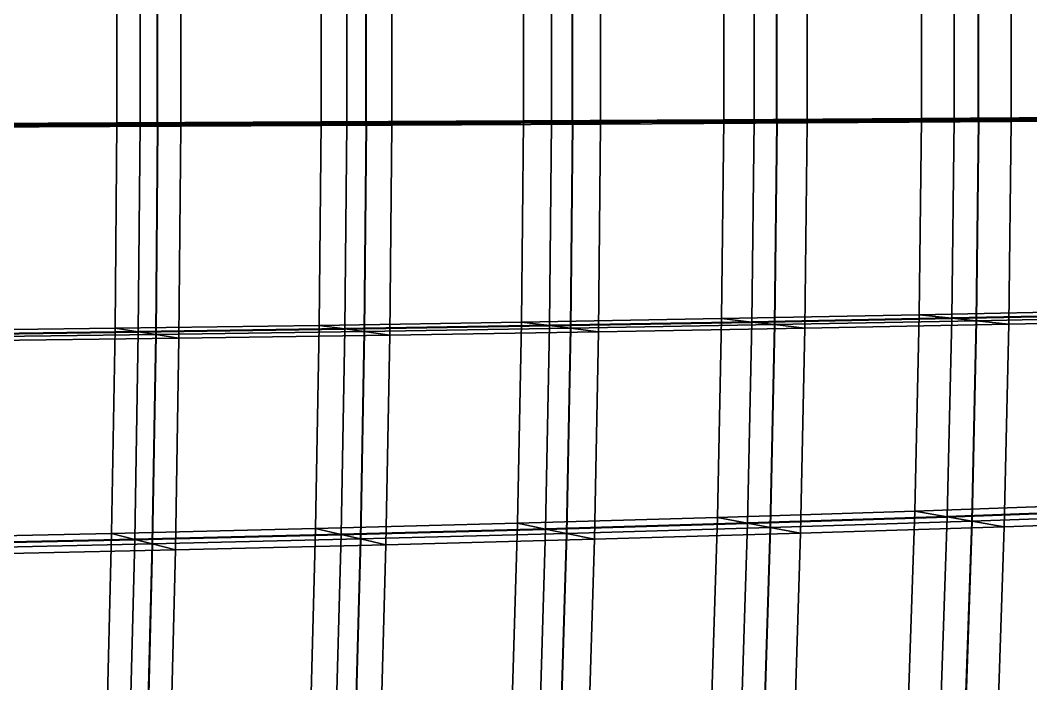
# Model space of a CAD drawing. Extents: x -25.3 to 28.3, y -25.5 to 26.5.
# Drawn here: x 9.404 to 14.375, y -3.264 to 0 of the extents above; entities that cross this region are included whole.
import ezdxf

# ---------------------------------------------------------------- set-up
doc = ezdxf.new("R2010")
doc.units = 0
doc.header["$MEASUREMENT"] = 0
doc.layers.add('LowerTendons', color=150, linetype='CONTINUOUS', lineweight=50)
doc.layers.add('UpperTendons', color=123, linetype='CONTINUOUS', lineweight=40)
doc.layers.add('TestBases', color=40, linetype='CONTINUOUS')

msp = doc.modelspace()

# ---------------------------------------------------------------- linework, layer by layer
at = {"layer": 'LowerTendons'}
for p, q in [((12.0174, -0.50083, 32.76189), (13.01324, -0.49498, 32.37932)), ((13.01324, -0.49498, 32.37932), (13.99692, -0.48867, 31.96651)), ((13.99692, -0.48867, 31.96651), (14.96753, -0.4819, 31.52381)), ((8.96631, -0.51554, 33.72461), (9.99299, -0.51112, 33.43485)), ((9.99299, -0.51112, 33.43485), (11.01034, -0.50621, 33.11384)), ((11.01034, -0.50621, 33.11384), (12.0174, -0.50083, 32.76189)), ((12.0075, -1.50218, 32.7349), (13.00276, -1.48467, 32.35327)), ((13.00276, -1.48467, 32.35327), (13.98594, -1.46577, 31.94143)), ((13.98594, -1.46577, 31.94143), (14.95611, -1.4455, 31.49977)), ((8.95849, -1.54625, 33.69517), (9.98442, -1.53299, 33.40616)), ((9.98442, -1.53299, 33.40616), (11.00107, -1.51829, 33.08597)), ((11.00107, -1.51829, 33.08597), (12.0075, -1.50218, 32.7349)), ((13.96398, -2.44216, 31.89127), (14.93327, -2.4085, 31.45166)), ((11.9877, -2.50263, 32.68091), (12.98182, -2.47355, 32.30115)), ((12.98182, -2.47355, 32.30115), (13.96398, -2.44216, 31.89127)), ((9.96727, -2.55377, 33.34879), (10.98254, -2.52938, 33.03023)), ((10.98254, -2.52938, 33.03023), (11.9877, -2.50263, 32.68091)), ((8.94284, -2.57579, 33.6363), (9.96727, -2.55377, 33.34879))]:
    msp.add_line(p, q, dxfattribs=at)
at = {"layer": 'TestBases'}
for points in [[(8.86355, -0.50964, 33.33808), (9.87846, -0.50526, 33.05164), (9.87846, 0.50526, 33.05164), (8.86355, 0.50964, 33.33808)], [(8.96631, -0.51554, 33.72461), (9.99299, -0.51112, 33.43485), (9.99299, 0.51112, 33.43485), (8.96631, 0.51554, 33.72461)], [(8.96631, -0.51554, 33.72461), (9.99299, -0.51112, 33.43485), (9.99299, 0.51112, 33.43485), (8.96631, 0.51554, 33.72461)], [(9.04339, -0.51998, 34.01451), (10.07889, -0.51551, 33.72225), (10.07889, 0.51551, 33.72225), (9.04339, 0.51998, 34.01451)], [(9.04339, -0.51998, 34.01451), (10.07889, -0.51551, 33.72225), (10.07889, 0.51551, 33.72225), (9.04339, 0.51998, 34.01451)], [(9.14615, -0.52589, 34.40104), (10.19343, -0.52137, 34.10546), (10.19343, 0.52137, 34.10546), (9.14615, 0.52589, 34.40104)], [(9.87846, -0.50526, 33.05164), (9.87846, 0.50526, 33.05164), (9.99299, 0.51112, 33.43485), (9.99299, -0.51112, 33.43485)], [(9.87846, 0.50526, 33.05164), (9.87846, -0.50526, 33.05164), (9.99299, -0.51112, 33.43485), (9.99299, 0.51112, 33.43485)], [(9.87846, -0.50526, 33.05164), (10.88414, -0.50041, 32.73431), (10.88414, 0.50041, 32.73431), (9.87846, 0.50526, 33.05164)], [(9.99299, -0.51112, 33.43485), (9.99299, 0.51112, 33.43485), (10.07889, 0.51551, 33.72225), (10.07889, -0.51551, 33.72225)], [(9.99299, 0.51112, 33.43485), (9.99299, -0.51112, 33.43485), (10.07889, -0.51551, 33.72225), (10.07889, 0.51551, 33.72225)], [(9.99299, -0.51112, 33.43485), (11.01034, -0.50621, 33.11384), (11.01034, 0.50621, 33.11384), (9.99299, 0.51112, 33.43485)], [(9.99299, -0.51112, 33.43485), (11.01034, -0.50621, 33.11384), (11.01034, 0.50621, 33.11384), (9.99299, 0.51112, 33.43485)], [(10.07889, -0.51551, 33.72225), (10.07889, 0.51551, 33.72225), (10.19343, 0.52137, 34.10546), (10.19343, -0.52137, 34.10546)], [(10.07889, 0.51551, 33.72225), (10.07889, -0.51551, 33.72225), (10.19343, -0.52137, 34.10546), (10.19343, 0.52137, 34.10546)], [(10.07889, -0.51551, 33.72225), (11.10498, -0.51056, 33.39848), (11.10498, 0.51056, 33.39848), (10.07889, 0.51551, 33.72225)], [(10.07889, -0.51551, 33.72225), (11.10498, -0.51056, 33.39848), (11.10498, 0.51056, 33.39848), (10.07889, 0.51551, 33.72225)], [(10.19343, -0.52137, 34.10546), (11.23118, -0.51636, 33.77801), (11.23118, 0.51636, 33.77801), (10.19343, 0.52137, 34.10546)], [(10.88414, -0.50041, 32.73431), (10.88414, 0.50041, 32.73431), (11.01034, 0.50621, 33.11384), (11.01034, -0.50621, 33.11384)], [(10.88414, 0.50041, 32.73431), (10.88414, -0.50041, 32.73431), (11.01034, -0.50621, 33.11384), (11.01034, 0.50621, 33.11384)], [(10.88414, -0.50041, 32.73431), (11.87966, -0.49509, 32.38639), (11.87966, 0.49509, 32.38639), (10.88414, 0.50041, 32.73431)], [(11.01034, -0.50621, 33.11384), (11.01034, 0.50621, 33.11384), (11.10498, 0.51056, 33.39848), (11.10498, -0.51056, 33.39848)], [(11.01034, 0.50621, 33.11384), (11.01034, -0.50621, 33.11384), (11.10498, -0.51056, 33.39848), (11.10498, 0.51056, 33.39848)], [(11.01034, -0.50621, 33.11384), (12.0174, -0.50083, 32.76189), (12.0174, 0.50083, 32.76189), (11.01034, 0.50621, 33.11384)], [(11.01034, -0.50621, 33.11384), (12.0174, -0.50083, 32.76189), (12.0174, 0.50083, 32.76189), (11.01034, 0.50621, 33.11384)], [(11.10498, -0.51056, 33.39848), (11.10498, 0.51056, 33.39848), (11.23118, 0.51636, 33.77801), (11.23118, -0.51636, 33.77801)], [(11.10498, 0.51056, 33.39848), (11.10498, -0.51056, 33.39848), (11.23118, -0.51636, 33.77801), (11.23118, 0.51636, 33.77801)], [(11.10498, -0.51056, 33.39848), (12.1207, -0.50513, 33.04351), (12.1207, 0.50513, 33.04351), (11.10498, 0.51056, 33.39848)], [(11.10498, -0.51056, 33.39848), (12.1207, -0.50513, 33.04351), (12.1207, 0.50513, 33.04351), (11.10498, 0.51056, 33.39848)], [(11.23118, -0.51636, 33.77801), (12.25844, -0.51087, 33.419), (12.25844, 0.51087, 33.419), (11.23118, 0.51636, 33.77801)], [(11.87966, -0.49509, 32.38639), (11.87966, 0.49509, 32.38639), (12.0174, 0.50083, 32.76189), (12.0174, -0.50083, 32.76189)], [(11.87966, 0.49509, 32.38639), (11.87966, -0.49509, 32.38639), (12.0174, -0.50083, 32.76189), (12.0174, 0.50083, 32.76189)], [(12.0174, -0.50083, 32.76189), (12.0174, 0.50083, 32.76189), (12.1207, 0.50513, 33.04351), (12.1207, -0.50513, 33.04351)], [(12.0174, 0.50083, 32.76189), (12.0174, -0.50083, 32.76189), (12.1207, -0.50513, 33.04351), (12.1207, 0.50513, 33.04351)], [(12.0174, -0.50083, 32.76189), (13.01324, -0.49498, 32.37932), (13.01324, 0.49498, 32.37932), (12.0174, 0.50083, 32.76189)], [(12.0174, -0.50083, 32.76189), (13.01324, -0.49498, 32.37932), (13.01324, 0.49498, 32.37932), (12.0174, 0.50083, 32.76189)], [(12.1207, -0.50513, 33.04351), (12.1207, 0.50513, 33.04351), (12.25844, 0.51087, 33.419), (12.25844, -0.51087, 33.419)], [(12.1207, 0.50513, 33.04351), (12.1207, -0.50513, 33.04351), (12.25844, -0.51087, 33.419), (12.25844, 0.51087, 33.419)], [(12.1207, -0.50513, 33.04351), (13.1251, -0.49923, 32.65766), (13.1251, 0.49923, 32.65766), (12.1207, 0.50513, 33.04351)], [(12.1207, -0.50513, 33.04351), (13.1251, -0.49923, 32.65766), (13.1251, 0.49923, 32.65766), (12.1207, 0.50513, 33.04351)], [(12.25844, -0.51087, 33.419), (13.27425, -0.50491, 33.02877), (13.27425, 0.50491, 33.02877), (12.25844, 0.51087, 33.419)], [(13.01324, -0.49498, 32.37932), (13.01324, 0.49498, 32.37932), (13.1251, 0.49923, 32.65766), (13.1251, -0.49923, 32.65766)], [(13.01324, 0.49498, 32.37932), (13.01324, -0.49498, 32.37932), (13.1251, -0.49923, 32.65766), (13.1251, 0.49923, 32.65766)], [(13.1251, -0.49923, 32.65766), (13.1251, 0.49923, 32.65766), (13.27425, 0.50491, 33.02877), (13.27425, -0.50491, 33.02877)], [(13.1251, 0.49923, 32.65766), (13.1251, -0.49923, 32.65766), (13.27425, -0.50491, 33.02877), (13.27425, 0.50491, 33.02877)], [(13.1251, -0.49923, 32.65766), (14.11724, -0.49287, 32.24129), (14.11724, 0.49287, 32.24129), (13.1251, 0.49923, 32.65766)], [(13.1251, -0.49923, 32.65766), (14.11724, -0.49287, 32.24129), (14.11724, 0.49287, 32.24129), (13.1251, 0.49923, 32.65766)], [(13.27425, -0.50491, 33.02877), (14.27766, -0.49847, 32.60767), (14.27766, 0.49847, 32.60767), (13.27425, 0.50491, 33.02877)], [(14.11724, -0.49287, 32.24129), (14.11724, 0.49287, 32.24129), (14.27766, 0.49847, 32.60767), (14.27766, -0.49847, 32.60767)], [(14.11724, 0.49287, 32.24129), (14.11724, -0.49287, 32.24129), (14.27766, -0.49847, 32.60767), (14.27766, 0.49847, 32.60767)], [(14.27766, -0.49847, 32.60767), (15.26774, -0.49157, 32.1561), (15.26774, 0.49157, 32.1561), (14.27766, 0.49847, 32.60767)], [(11.87966, -0.49509, 32.38639), (12.86409, -0.48931, 32.00822), (12.86409, 0.48931, 32.00822), (11.87966, 0.49509, 32.38639)], [(12.86409, -0.48931, 32.00822), (12.86409, 0.48931, 32.00822), (13.01324, 0.49498, 32.37932), (13.01324, -0.49498, 32.37932)], [(12.86409, 0.48931, 32.00822), (12.86409, -0.48931, 32.00822), (13.01324, -0.49498, 32.37932), (13.01324, 0.49498, 32.37932)], [(12.86409, -0.48931, 32.00822), (13.8365, -0.48307, 31.60013), (13.8365, 0.48307, 31.60013), (12.86409, 0.48931, 32.00822)], [(13.01324, -0.49498, 32.37932), (13.99692, -0.48867, 31.96651), (13.99692, 0.48867, 31.96651), (13.01324, 0.49498, 32.37932)], [(13.01324, -0.49498, 32.37932), (13.99692, -0.48867, 31.96651), (13.99692, 0.48867, 31.96651), (13.01324, 0.49498, 32.37932)], [(13.8365, -0.48307, 31.60013), (13.8365, 0.48307, 31.60013), (13.99692, 0.48867, 31.96651), (13.99692, -0.48867, 31.96651)], [(13.8365, 0.48307, 31.60013), (13.8365, -0.48307, 31.60013), (13.99692, -0.48867, 31.96651), (13.99692, 0.48867, 31.96651)], [(13.8365, -0.48307, 31.60013), (14.79598, -0.47638, 31.16251), (14.79598, 0.47638, 31.16251), (13.8365, 0.48307, 31.60013)], [(13.99692, -0.48867, 31.96651), (13.99692, 0.48867, 31.96651), (14.11724, 0.49287, 32.24129), (14.11724, -0.49287, 32.24129)], [(13.99692, 0.48867, 31.96651), (13.99692, -0.48867, 31.96651), (14.11724, -0.49287, 32.24129), (14.11724, 0.49287, 32.24129)], [(13.99692, -0.48867, 31.96651), (14.96753, -0.4819, 31.52381), (14.96753, 0.4819, 31.52381), (13.99692, 0.48867, 31.96651)], [(13.99692, -0.48867, 31.96651), (14.96753, -0.4819, 31.52381), (14.96753, 0.4819, 31.52381), (13.99692, 0.48867, 31.96651)], [(14.11724, -0.49287, 32.24129), (15.09619, -0.48604, 31.79479), (15.09619, 0.48604, 31.79479), (14.11724, 0.49287, 32.24129)], [(14.11724, -0.49287, 32.24129), (15.09619, -0.48604, 31.79479), (15.09619, 0.48604, 31.79479), (14.11724, 0.49287, 32.24129)], [(10.87498, -1.50089, 32.70676), (11.86988, -1.48496, 32.35971), (11.87966, -0.49509, 32.38639), (10.88414, -0.50041, 32.73431)], [(10.88414, -0.50041, 32.73431), (11.87966, -0.49509, 32.38639), (12.0174, -0.50083, 32.76189), (11.01034, -0.50621, 33.11384)], [(11.87966, -0.49509, 32.38639), (10.88414, -0.50041, 32.73431), (11.01034, -0.50621, 33.11384), (12.0174, -0.50083, 32.76189)], [(11.86988, -1.48496, 32.35971), (12.85374, -1.46765, 31.98246), (12.86409, -0.48931, 32.00822), (11.87966, -0.49509, 32.38639)], [(11.86988, -1.48496, 32.35971), (11.87966, -0.49509, 32.38639), (12.0174, -0.50083, 32.76189), (12.0075, -1.50218, 32.7349)], [(11.87966, -0.49509, 32.38639), (11.86988, -1.48496, 32.35971), (12.0075, -1.50218, 32.7349), (12.0174, -0.50083, 32.76189)], [(11.87966, -0.49509, 32.38639), (12.86409, -0.48931, 32.00822), (13.01324, -0.49498, 32.37932), (12.0174, -0.50083, 32.76189)], [(12.86409, -0.48931, 32.00822), (11.87966, -0.49509, 32.38639), (12.0174, -0.50083, 32.76189), (13.01324, -0.49498, 32.37932)], [(12.0075, -1.50218, 32.7349), (13.00276, -1.48467, 32.35327), (13.01324, -0.49498, 32.37932), (12.0174, -0.50083, 32.76189)], [(12.0075, -1.50218, 32.7349), (13.00276, -1.48467, 32.35327), (13.01324, -0.49498, 32.37932), (12.0174, -0.50083, 32.76189)], [(12.0174, -0.50083, 32.76189), (13.01324, -0.49498, 32.37932), (13.1251, -0.49923, 32.65766), (12.1207, -0.50513, 33.04351)], [(13.01324, -0.49498, 32.37932), (12.0174, -0.50083, 32.76189), (12.1207, -0.50513, 33.04351), (13.1251, -0.49923, 32.65766)], [(12.85374, -1.46765, 31.98246), (13.82564, -1.44897, 31.57534), (13.8365, -0.48307, 31.60013), (12.86409, -0.48931, 32.00822)], [(12.85374, -1.46765, 31.98246), (12.86409, -0.48931, 32.00822), (13.01324, -0.49498, 32.37932), (13.00276, -1.48467, 32.35327)], [(12.86409, -0.48931, 32.00822), (12.85374, -1.46765, 31.98246), (13.00276, -1.48467, 32.35327), (13.01324, -0.49498, 32.37932)], [(12.86409, -0.48931, 32.00822), (13.8365, -0.48307, 31.60013), (13.99692, -0.48867, 31.96651), (13.01324, -0.49498, 32.37932)], [(13.8365, -0.48307, 31.60013), (12.86409, -0.48931, 32.00822), (13.01324, -0.49498, 32.37932), (13.99692, -0.48867, 31.96651)], [(13.00276, -1.48467, 32.35327), (13.98594, -1.46577, 31.94143), (13.99692, -0.48867, 31.96651), (13.01324, -0.49498, 32.37932)], [(13.00276, -1.48467, 32.35327), (13.98594, -1.46577, 31.94143), (13.99692, -0.48867, 31.96651), (13.01324, -0.49498, 32.37932)], [(13.00276, -1.48467, 32.35327), (13.01324, -0.49498, 32.37932), (13.1251, -0.49923, 32.65766), (13.11454, -1.49743, 32.63138)], [(13.01324, -0.49498, 32.37932), (13.00276, -1.48467, 32.35327), (13.11454, -1.49743, 32.63138), (13.1251, -0.49923, 32.65766)], [(13.01324, -0.49498, 32.37932), (13.99692, -0.48867, 31.96651), (14.11724, -0.49287, 32.24129), (13.1251, -0.49923, 32.65766)], [(13.99692, -0.48867, 31.96651), (13.01324, -0.49498, 32.37932), (13.1251, -0.49923, 32.65766), (14.11724, -0.49287, 32.24129)], [(13.11454, -1.49743, 32.63138), (14.10616, -1.47837, 32.216), (14.11724, -0.49287, 32.24129), (13.1251, -0.49923, 32.65766)], [(13.11454, -1.49743, 32.63138), (14.10616, -1.47837, 32.216), (14.11724, -0.49287, 32.24129), (13.1251, -0.49923, 32.65766)], [(13.1251, -0.49923, 32.65766), (14.11724, -0.49287, 32.24129), (14.27766, -0.49847, 32.60767), (13.27425, -0.50491, 33.02877)], [(14.11724, -0.49287, 32.24129), (13.1251, -0.49923, 32.65766), (13.27425, -0.50491, 33.02877), (14.27766, -0.49847, 32.60767)], [(13.82564, -1.44897, 31.57534), (14.78469, -1.42894, 31.13874), (14.79598, -0.47638, 31.16251), (13.8365, -0.48307, 31.60013)], [(13.82564, -1.44897, 31.57534), (13.8365, -0.48307, 31.60013), (13.99692, -0.48867, 31.96651), (13.98594, -1.46577, 31.94143)], [(13.8365, -0.48307, 31.60013), (13.82564, -1.44897, 31.57534), (13.98594, -1.46577, 31.94143), (13.99692, -0.48867, 31.96651)], [(13.8365, -0.48307, 31.60013), (14.79598, -0.47638, 31.16251), (14.96753, -0.4819, 31.52381), (13.99692, -0.48867, 31.96651)], [(14.79598, -0.47638, 31.16251), (13.8365, -0.48307, 31.60013), (13.99692, -0.48867, 31.96651), (14.96753, -0.4819, 31.52381)], [(13.98594, -1.46577, 31.94143), (14.95611, -1.4455, 31.49977), (14.96753, -0.4819, 31.52381), (13.99692, -0.48867, 31.96651)], [(13.98594, -1.46577, 31.94143), (14.95611, -1.4455, 31.49977), (14.96753, -0.4819, 31.52381), (13.99692, -0.48867, 31.96651)], [(13.98594, -1.46577, 31.94143), (13.99692, -0.48867, 31.96651), (14.11724, -0.49287, 32.24129), (14.10616, -1.47837, 32.216)], [(13.99692, -0.48867, 31.96651), (13.98594, -1.46577, 31.94143), (14.10616, -1.47837, 32.216), (14.11724, -0.49287, 32.24129)], [(13.99692, -0.48867, 31.96651), (14.96753, -0.4819, 31.52381), (15.09619, -0.48604, 31.79479), (14.11724, -0.49287, 32.24129)], [(14.96753, -0.4819, 31.52381), (13.99692, -0.48867, 31.96651), (14.11724, -0.49287, 32.24129), (15.09619, -0.48604, 31.79479)], [(14.10616, -1.47837, 32.216), (15.08467, -1.45793, 31.77054), (15.09619, -0.48604, 31.79479), (14.11724, -0.49287, 32.24129)], [(14.10616, -1.47837, 32.216), (15.08467, -1.45793, 31.77054), (15.09619, -0.48604, 31.79479), (14.11724, -0.49287, 32.24129)], [(14.10616, -1.47837, 32.216), (14.11724, -0.49287, 32.24129), (14.27766, -0.49847, 32.60767), (14.26646, -1.49517, 32.58209)], [(14.11724, -0.49287, 32.24129), (14.10616, -1.47837, 32.216), (14.26646, -1.49517, 32.58209), (14.27766, -0.49847, 32.60767)], [(14.11724, -0.49287, 32.24129), (15.09619, -0.48604, 31.79479), (15.26774, -0.49157, 32.1561), (14.27766, -0.49847, 32.60767)], [(15.09619, -0.48604, 31.79479), (14.11724, -0.49287, 32.24129), (14.27766, -0.49847, 32.60767), (15.26774, -0.49157, 32.1561)], [(14.26646, -1.49517, 32.58209), (15.25609, -1.4745, 32.13157), (15.26774, -0.49157, 32.1561), (14.27766, -0.49847, 32.60767)], [(8.85581, -1.52853, 33.30898), (9.86998, -1.51542, 33.02328), (9.87846, -0.50526, 33.05164), (8.86355, -0.50964, 33.33808)], [(8.86355, -0.50964, 33.33808), (9.87846, -0.50526, 33.05164), (9.99299, -0.51112, 33.43485), (8.96631, -0.51554, 33.72461)], [(9.87846, -0.50526, 33.05164), (8.86355, -0.50964, 33.33808), (8.96631, -0.51554, 33.72461), (9.99299, -0.51112, 33.43485)], [(8.95849, -1.54625, 33.69517), (9.98442, -1.53299, 33.40616), (9.99299, -0.51112, 33.43485), (8.96631, -0.51554, 33.72461)], [(8.95849, -1.54625, 33.69517), (9.98442, -1.53299, 33.40616), (9.99299, -0.51112, 33.43485), (8.96631, -0.51554, 33.72461)], [(8.96631, -0.51554, 33.72461), (9.99299, -0.51112, 33.43485), (10.07889, -0.51551, 33.72225), (9.04339, -0.51998, 34.01451)], [(9.99299, -0.51112, 33.43485), (8.96631, -0.51554, 33.72461), (9.04339, -0.51998, 34.01451), (10.07889, -0.51551, 33.72225)], [(9.03549, -1.55954, 33.98482), (10.07024, -1.54616, 33.69332), (10.07889, -0.51551, 33.72225), (9.04339, -0.51998, 34.01451)], [(9.03549, -1.55954, 33.98482), (10.07024, -1.54616, 33.69332), (10.07889, -0.51551, 33.72225), (9.04339, -0.51998, 34.01451)], [(9.04339, -0.51998, 34.01451), (10.07889, -0.51551, 33.72225), (10.19343, -0.52137, 34.10546), (9.14615, -0.52589, 34.40104)], [(10.07889, -0.51551, 33.72225), (9.04339, -0.51998, 34.01451), (9.14615, -0.52589, 34.40104), (10.19343, -0.52137, 34.10546)], [(9.13817, -1.57726, 34.37101), (10.18468, -1.56373, 34.07619), (10.19343, -0.52137, 34.10546), (9.14615, -0.52589, 34.40104)], [(9.86998, -1.51542, 33.02328), (10.87498, -1.50089, 32.70676), (10.88414, -0.50041, 32.73431), (9.87846, -0.50526, 33.05164)], [(9.86998, -1.51542, 33.02328), (9.87846, -0.50526, 33.05164), (9.99299, -0.51112, 33.43485), (9.98442, -1.53299, 33.40616)], [(9.87846, -0.50526, 33.05164), (9.86998, -1.51542, 33.02328), (9.98442, -1.53299, 33.40616), (9.99299, -0.51112, 33.43485)], [(9.87846, -0.50526, 33.05164), (10.88414, -0.50041, 32.73431), (11.01034, -0.50621, 33.11384), (9.99299, -0.51112, 33.43485)], [(10.88414, -0.50041, 32.73431), (9.87846, -0.50526, 33.05164), (9.99299, -0.51112, 33.43485), (11.01034, -0.50621, 33.11384)], [(9.98442, -1.53299, 33.40616), (11.00107, -1.51829, 33.08597), (11.01034, -0.50621, 33.11384), (9.99299, -0.51112, 33.43485)], [(9.98442, -1.53299, 33.40616), (11.00107, -1.51829, 33.08597), (11.01034, -0.50621, 33.11384), (9.99299, -0.51112, 33.43485)], [(9.98442, -1.53299, 33.40616), (9.99299, -0.51112, 33.43485), (10.07889, -0.51551, 33.72225), (10.07024, -1.54616, 33.69332)], [(9.99299, -0.51112, 33.43485), (9.98442, -1.53299, 33.40616), (10.07024, -1.54616, 33.69332), (10.07889, -0.51551, 33.72225)], [(9.99299, -0.51112, 33.43485), (11.01034, -0.50621, 33.11384), (11.10498, -0.51056, 33.39848), (10.07889, -0.51551, 33.72225)], [(11.01034, -0.50621, 33.11384), (9.99299, -0.51112, 33.43485), (10.07889, -0.51551, 33.72225), (11.10498, -0.51056, 33.39848)], [(10.07024, -1.54616, 33.69332), (11.09564, -1.53134, 33.37037), (11.10498, -0.51056, 33.39848), (10.07889, -0.51551, 33.72225)], [(10.07024, -1.54616, 33.69332), (11.09564, -1.53134, 33.37037), (11.10498, -0.51056, 33.39848), (10.07889, -0.51551, 33.72225)], [(10.07024, -1.54616, 33.69332), (10.07889, -0.51551, 33.72225), (10.19343, -0.52137, 34.10546), (10.18468, -1.56373, 34.07619)], [(10.07889, -0.51551, 33.72225), (10.07024, -1.54616, 33.69332), (10.18468, -1.56373, 34.07619), (10.19343, -0.52137, 34.10546)], [(10.07889, -0.51551, 33.72225), (11.10498, -0.51056, 33.39848), (11.23118, -0.51636, 33.77801), (10.19343, -0.52137, 34.10546)], [(11.10498, -0.51056, 33.39848), (10.07889, -0.51551, 33.72225), (10.19343, -0.52137, 34.10546), (11.23118, -0.51636, 33.77801)], [(10.18468, -1.56373, 34.07619), (11.22172, -1.54875, 33.74958), (11.23118, -0.51636, 33.77801), (10.19343, -0.52137, 34.10546)], [(10.87498, -1.50089, 32.70676), (10.88414, -0.50041, 32.73431), (11.01034, -0.50621, 33.11384), (11.00107, -1.51829, 33.08597)], [(10.88414, -0.50041, 32.73431), (10.87498, -1.50089, 32.70676), (11.00107, -1.51829, 33.08597), (11.01034, -0.50621, 33.11384)], [(11.00107, -1.51829, 33.08597), (12.0075, -1.50218, 32.7349), (12.0174, -0.50083, 32.76189), (11.01034, -0.50621, 33.11384)], [(11.00107, -1.51829, 33.08597), (12.0075, -1.50218, 32.7349), (12.0174, -0.50083, 32.76189), (11.01034, -0.50621, 33.11384)], [(11.00107, -1.51829, 33.08597), (11.01034, -0.50621, 33.11384), (11.10498, -0.51056, 33.39848), (11.09564, -1.53134, 33.37037)], [(11.01034, -0.50621, 33.11384), (11.00107, -1.51829, 33.08597), (11.09564, -1.53134, 33.37037), (11.10498, -0.51056, 33.39848)], [(11.01034, -0.50621, 33.11384), (12.0174, -0.50083, 32.76189), (12.1207, -0.50513, 33.04351), (11.10498, -0.51056, 33.39848)], [(12.0174, -0.50083, 32.76189), (11.01034, -0.50621, 33.11384), (11.10498, -0.51056, 33.39848), (12.1207, -0.50513, 33.04351)], [(11.09564, -1.53134, 33.37037), (12.11071, -1.51509, 33.01629), (12.1207, -0.50513, 33.04351), (11.10498, -0.51056, 33.39848)], [(11.09564, -1.53134, 33.37037), (12.11071, -1.51509, 33.01629), (12.1207, -0.50513, 33.04351), (11.10498, -0.51056, 33.39848)], [(11.09564, -1.53134, 33.37037), (11.10498, -0.51056, 33.39848), (11.23118, -0.51636, 33.77801), (11.22172, -1.54875, 33.74958)], [(11.10498, -0.51056, 33.39848), (11.09564, -1.53134, 33.37037), (11.22172, -1.54875, 33.74958), (11.23118, -0.51636, 33.77801)], [(11.10498, -0.51056, 33.39848), (12.1207, -0.50513, 33.04351), (12.25844, -0.51087, 33.419), (11.23118, -0.51636, 33.77801)], [(12.1207, -0.50513, 33.04351), (11.10498, -0.51056, 33.39848), (11.23118, -0.51636, 33.77801), (12.25844, -0.51087, 33.419)], [(11.22172, -1.54875, 33.74958), (12.24834, -1.53231, 33.39147), (12.25844, -0.51087, 33.419), (11.23118, -0.51636, 33.77801)], [(12.0075, -1.50218, 32.7349), (12.0174, -0.50083, 32.76189), (12.1207, -0.50513, 33.04351), (12.11071, -1.51509, 33.01629)], [(12.0174, -0.50083, 32.76189), (12.0075, -1.50218, 32.7349), (12.11071, -1.51509, 33.01629), (12.1207, -0.50513, 33.04351)], [(12.11071, -1.51509, 33.01629), (13.11454, -1.49743, 32.63138), (13.1251, -0.49923, 32.65766), (12.1207, -0.50513, 33.04351)], [(12.11071, -1.51509, 33.01629), (13.11454, -1.49743, 32.63138), (13.1251, -0.49923, 32.65766), (12.1207, -0.50513, 33.04351)], [(12.11071, -1.51509, 33.01629), (12.1207, -0.50513, 33.04351), (12.25844, -0.51087, 33.419), (12.24834, -1.53231, 33.39147)], [(12.1207, -0.50513, 33.04351), (12.11071, -1.51509, 33.01629), (12.24834, -1.53231, 33.39147), (12.25844, -0.51087, 33.419)], [(12.1207, -0.50513, 33.04351), (13.1251, -0.49923, 32.65766), (13.27425, -0.50491, 33.02877), (12.25844, -0.51087, 33.419)], [(13.1251, -0.49923, 32.65766), (12.1207, -0.50513, 33.04351), (12.25844, -0.51087, 33.419), (13.27425, -0.50491, 33.02877)], [(12.24834, -1.53231, 33.39147), (13.26356, -1.51445, 33.00219), (13.27425, -0.50491, 33.02877), (12.25844, -0.51087, 33.419)], [(13.11454, -1.49743, 32.63138), (13.1251, -0.49923, 32.65766), (13.27425, -0.50491, 33.02877), (13.26356, -1.51445, 33.00219)], [(13.1251, -0.49923, 32.65766), (13.11454, -1.49743, 32.63138), (13.26356, -1.51445, 33.00219), (13.27425, -0.50491, 33.02877)], [(13.26356, -1.51445, 33.00219), (14.26646, -1.49517, 32.58209), (14.27766, -0.49847, 32.60767), (13.27425, -0.50491, 33.02877)], [(13.80393, -2.41417, 31.52576), (14.76211, -2.38089, 31.09118), (14.78469, -1.42894, 31.13874), (13.82564, -1.44897, 31.57534)], [(13.82564, -1.44897, 31.57534), (14.78469, -1.42894, 31.13874), (14.95611, -1.4455, 31.49977), (13.98594, -1.46577, 31.94143)], [(14.78469, -1.42894, 31.13874), (13.82564, -1.44897, 31.57534), (13.98594, -1.46577, 31.94143), (14.95611, -1.4455, 31.49977)], [(10.85666, -2.50039, 32.65166), (11.8503, -2.47395, 32.30635), (11.86988, -1.48496, 32.35971), (10.87498, -1.50089, 32.70676)], [(10.87498, -1.50089, 32.70676), (11.86988, -1.48496, 32.35971), (12.0075, -1.50218, 32.7349), (11.00107, -1.51829, 33.08597)], [(11.86988, -1.48496, 32.35971), (10.87498, -1.50089, 32.70676), (11.00107, -1.51829, 33.08597), (12.0075, -1.50218, 32.7349)], [(11.8503, -2.47395, 32.30635), (12.83303, -2.4452, 31.93093), (12.85374, -1.46765, 31.98246), (11.86988, -1.48496, 32.35971)], [(11.8503, -2.47395, 32.30635), (11.86988, -1.48496, 32.35971), (12.0075, -1.50218, 32.7349), (11.9877, -2.50263, 32.68091)], [(11.86988, -1.48496, 32.35971), (11.8503, -2.47395, 32.30635), (11.9877, -2.50263, 32.68091), (12.0075, -1.50218, 32.7349)], [(11.86988, -1.48496, 32.35971), (12.85374, -1.46765, 31.98246), (13.00276, -1.48467, 32.35327), (12.0075, -1.50218, 32.7349)], [(12.85374, -1.46765, 31.98246), (11.86988, -1.48496, 32.35971), (12.0075, -1.50218, 32.7349), (13.00276, -1.48467, 32.35327)], [(11.9877, -2.50263, 32.68091), (12.98182, -2.47355, 32.30115), (13.00276, -1.48467, 32.35327), (12.0075, -1.50218, 32.7349)], [(11.9877, -2.50263, 32.68091), (12.98182, -2.47355, 32.30115), (13.00276, -1.48467, 32.35327), (12.0075, -1.50218, 32.7349)], [(12.0075, -1.50218, 32.7349), (13.00276, -1.48467, 32.35327), (13.11454, -1.49743, 32.63138), (12.11071, -1.51509, 33.01629)], [(13.00276, -1.48467, 32.35327), (12.0075, -1.50218, 32.7349), (12.11071, -1.51509, 33.01629), (13.11454, -1.49743, 32.63138)], [(12.83303, -2.4452, 31.93093), (13.80393, -2.41417, 31.52576), (13.82564, -1.44897, 31.57534), (12.85374, -1.46765, 31.98246)], [(12.83303, -2.4452, 31.93093), (12.85374, -1.46765, 31.98246), (13.00276, -1.48467, 32.35327), (12.98182, -2.47355, 32.30115)], [(12.85374, -1.46765, 31.98246), (12.83303, -2.4452, 31.93093), (12.98182, -2.47355, 32.30115), (13.00276, -1.48467, 32.35327)], [(12.85374, -1.46765, 31.98246), (13.82564, -1.44897, 31.57534), (13.98594, -1.46577, 31.94143), (13.00276, -1.48467, 32.35327)], [(13.82564, -1.44897, 31.57534), (12.85374, -1.46765, 31.98246), (13.00276, -1.48467, 32.35327), (13.98594, -1.46577, 31.94143)], [(12.98182, -2.47355, 32.30115), (13.96398, -2.44216, 31.89127), (13.98594, -1.46577, 31.94143), (13.00276, -1.48467, 32.35327)], [(12.98182, -2.47355, 32.30115), (13.96398, -2.44216, 31.89127), (13.98594, -1.46577, 31.94143), (13.00276, -1.48467, 32.35327)], [(12.98182, -2.47355, 32.30115), (13.00276, -1.48467, 32.35327), (13.11454, -1.49743, 32.63138), (13.09341, -2.49481, 32.57881)], [(13.00276, -1.48467, 32.35327), (12.98182, -2.47355, 32.30115), (13.09341, -2.49481, 32.57881), (13.11454, -1.49743, 32.63138)], [(13.00276, -1.48467, 32.35327), (13.98594, -1.46577, 31.94143), (14.10616, -1.47837, 32.216), (13.11454, -1.49743, 32.63138)], [(13.98594, -1.46577, 31.94143), (13.00276, -1.48467, 32.35327), (13.11454, -1.49743, 32.63138), (14.10616, -1.47837, 32.216)], [(13.09341, -2.49481, 32.57881), (14.08401, -2.46315, 32.16541), (14.10616, -1.47837, 32.216), (13.11454, -1.49743, 32.63138)], [(13.09341, -2.49481, 32.57881), (14.08401, -2.46315, 32.16541), (14.10616, -1.47837, 32.216), (13.11454, -1.49743, 32.63138)], [(13.11454, -1.49743, 32.63138), (14.10616, -1.47837, 32.216), (14.26646, -1.49517, 32.58209), (13.26356, -1.51445, 33.00219)], [(14.10616, -1.47837, 32.216), (13.11454, -1.49743, 32.63138), (13.26356, -1.51445, 33.00219), (14.26646, -1.49517, 32.58209)], [(13.80393, -2.41417, 31.52576), (13.82564, -1.44897, 31.57534), (13.98594, -1.46577, 31.94143), (13.96398, -2.44216, 31.89127)], [(13.82564, -1.44897, 31.57534), (13.80393, -2.41417, 31.52576), (13.96398, -2.44216, 31.89127), (13.98594, -1.46577, 31.94143)], [(13.96398, -2.44216, 31.89127), (14.93327, -2.4085, 31.45166), (14.95611, -1.4455, 31.49977), (13.98594, -1.46577, 31.94143)], [(13.96398, -2.44216, 31.89127), (14.93327, -2.4085, 31.45166), (14.95611, -1.4455, 31.49977), (13.98594, -1.46577, 31.94143)], [(13.96398, -2.44216, 31.89127), (13.98594, -1.46577, 31.94143), (14.10616, -1.47837, 32.216), (14.08401, -2.46315, 32.16541)], [(13.98594, -1.46577, 31.94143), (13.96398, -2.44216, 31.89127), (14.08401, -2.46315, 32.16541), (14.10616, -1.47837, 32.216)], [(13.98594, -1.46577, 31.94143), (14.95611, -1.4455, 31.49977), (15.08467, -1.45793, 31.77054), (14.10616, -1.47837, 32.216)], [(14.95611, -1.4455, 31.49977), (13.98594, -1.46577, 31.94143), (14.10616, -1.47837, 32.216), (15.08467, -1.45793, 31.77054)], [(14.08401, -2.46315, 32.16541), (15.06163, -2.4292, 31.72201), (15.08467, -1.45793, 31.77054), (14.10616, -1.47837, 32.216)], [(14.08401, -2.46315, 32.16541), (15.06163, -2.4292, 31.72201), (15.08467, -1.45793, 31.77054), (14.10616, -1.47837, 32.216)], [(14.08401, -2.46315, 32.16541), (14.10616, -1.47837, 32.216), (14.26646, -1.49517, 32.58209), (14.24406, -2.49114, 32.53092)], [(14.10616, -1.47837, 32.216), (14.08401, -2.46315, 32.16541), (14.24406, -2.49114, 32.53092), (14.26646, -1.49517, 32.58209)], [(14.10616, -1.47837, 32.216), (15.08467, -1.45793, 31.77054), (15.25609, -1.4745, 32.13157), (14.26646, -1.49517, 32.58209)], [(15.08467, -1.45793, 31.77054), (14.10616, -1.47837, 32.216), (14.26646, -1.49517, 32.58209), (15.25609, -1.4745, 32.13157)], [(14.24406, -2.49114, 32.53092), (15.23279, -2.4568, 32.08249), (15.25609, -1.4745, 32.13157), (14.26646, -1.49517, 32.58209)], [(8.84034, -2.54627, 33.25079), (9.85303, -2.52451, 32.96657), (9.86998, -1.51542, 33.02328), (8.85581, -1.52853, 33.30898)], [(8.85581, -1.52853, 33.30898), (9.86998, -1.51542, 33.02328), (9.98442, -1.53299, 33.40616), (8.95849, -1.54625, 33.69517)], [(9.86998, -1.51542, 33.02328), (8.85581, -1.52853, 33.30898), (8.95849, -1.54625, 33.69517), (9.98442, -1.53299, 33.40616)], [(8.94284, -2.57579, 33.6363), (9.96727, -2.55377, 33.34879), (9.98442, -1.53299, 33.40616), (8.95849, -1.54625, 33.69517)], [(8.94284, -2.57579, 33.6363), (9.96727, -2.55377, 33.34879), (9.98442, -1.53299, 33.40616), (8.95849, -1.54625, 33.69517)], [(8.95849, -1.54625, 33.69517), (9.98442, -1.53299, 33.40616), (10.07024, -1.54616, 33.69332), (9.03549, -1.55954, 33.98482)], [(9.98442, -1.53299, 33.40616), (8.95849, -1.54625, 33.69517), (9.03549, -1.55954, 33.98482), (10.07024, -1.54616, 33.69332)], [(9.85303, -2.52451, 32.96657), (10.85666, -2.50039, 32.65166), (10.87498, -1.50089, 32.70676), (9.86998, -1.51542, 33.02328)], [(9.85303, -2.52451, 32.96657), (9.86998, -1.51542, 33.02328), (9.98442, -1.53299, 33.40616), (9.96727, -2.55377, 33.34879)], [(9.86998, -1.51542, 33.02328), (9.85303, -2.52451, 32.96657), (9.96727, -2.55377, 33.34879), (9.98442, -1.53299, 33.40616)], [(9.86998, -1.51542, 33.02328), (10.87498, -1.50089, 32.70676), (11.00107, -1.51829, 33.08597), (9.98442, -1.53299, 33.40616)], [(10.87498, -1.50089, 32.70676), (9.86998, -1.51542, 33.02328), (9.98442, -1.53299, 33.40616), (11.00107, -1.51829, 33.08597)], [(9.96727, -2.55377, 33.34879), (10.98254, -2.52938, 33.03023), (11.00107, -1.51829, 33.08597), (9.98442, -1.53299, 33.40616)], [(9.96727, -2.55377, 33.34879), (10.98254, -2.52938, 33.03023), (11.00107, -1.51829, 33.08597), (9.98442, -1.53299, 33.40616)], [(9.96727, -2.55377, 33.34879), (9.98442, -1.53299, 33.40616), (10.07024, -1.54616, 33.69332), (10.05295, -2.57573, 33.63545)], [(9.98442, -1.53299, 33.40616), (9.96727, -2.55377, 33.34879), (10.05295, -2.57573, 33.63545), (10.07024, -1.54616, 33.69332)], [(9.98442, -1.53299, 33.40616), (11.00107, -1.51829, 33.08597), (11.09564, -1.53134, 33.37037), (10.07024, -1.54616, 33.69332)], [(11.00107, -1.51829, 33.08597), (9.98442, -1.53299, 33.40616), (10.07024, -1.54616, 33.69332), (11.09564, -1.53134, 33.37037)], [(10.05295, -2.57573, 33.63545), (11.07694, -2.55112, 33.31416), (11.09564, -1.53134, 33.37037), (10.07024, -1.54616, 33.69332)], [(10.05295, -2.57573, 33.63545), (11.07694, -2.55112, 33.31416), (11.09564, -1.53134, 33.37037), (10.07024, -1.54616, 33.69332)], [(10.07024, -1.54616, 33.69332), (11.09564, -1.53134, 33.37037), (11.22172, -1.54875, 33.74958), (10.18468, -1.56373, 34.07619)], [(11.09564, -1.53134, 33.37037), (10.07024, -1.54616, 33.69332), (10.18468, -1.56373, 34.07619), (11.22172, -1.54875, 33.74958)], [(10.85666, -2.50039, 32.65166), (10.87498, -1.50089, 32.70676), (11.00107, -1.51829, 33.08597), (10.98254, -2.52938, 33.03023)], [(10.87498, -1.50089, 32.70676), (10.85666, -2.50039, 32.65166), (10.98254, -2.52938, 33.03023), (11.00107, -1.51829, 33.08597)], [(10.98254, -2.52938, 33.03023), (11.9877, -2.50263, 32.68091), (12.0075, -1.50218, 32.7349), (11.00107, -1.51829, 33.08597)], [(10.98254, -2.52938, 33.03023), (11.9877, -2.50263, 32.68091), (12.0075, -1.50218, 32.7349), (11.00107, -1.51829, 33.08597)], [(10.98254, -2.52938, 33.03023), (11.00107, -1.51829, 33.08597), (11.09564, -1.53134, 33.37037), (11.07694, -2.55112, 33.31416)], [(11.00107, -1.51829, 33.08597), (10.98254, -2.52938, 33.03023), (11.07694, -2.55112, 33.31416), (11.09564, -1.53134, 33.37037)], [(11.00107, -1.51829, 33.08597), (12.0075, -1.50218, 32.7349), (12.11071, -1.51509, 33.01629), (11.09564, -1.53134, 33.37037)], [(12.0075, -1.50218, 32.7349), (11.00107, -1.51829, 33.08597), (11.09564, -1.53134, 33.37037), (12.11071, -1.51509, 33.01629)], [(11.07694, -2.55112, 33.31416), (12.09074, -2.52414, 32.96184), (12.11071, -1.51509, 33.01629), (11.09564, -1.53134, 33.37037)], [(11.07694, -2.55112, 33.31416), (12.09074, -2.52414, 32.96184), (12.11071, -1.51509, 33.01629), (11.09564, -1.53134, 33.37037)], [(11.07694, -2.55112, 33.31416), (11.09564, -1.53134, 33.37037), (11.22172, -1.54875, 33.74958), (11.20282, -2.58011, 33.69273)], [(11.09564, -1.53134, 33.37037), (11.07694, -2.55112, 33.31416), (11.20282, -2.58011, 33.69273), (11.22172, -1.54875, 33.74958)], [(11.09564, -1.53134, 33.37037), (12.11071, -1.51509, 33.01629), (12.24834, -1.53231, 33.39147), (11.22172, -1.54875, 33.74958)], [(12.11071, -1.51509, 33.01629), (11.09564, -1.53134, 33.37037), (11.22172, -1.54875, 33.74958), (12.24834, -1.53231, 33.39147)], [(11.20282, -2.58011, 33.69273), (12.22814, -2.55283, 33.3364), (12.24834, -1.53231, 33.39147), (11.22172, -1.54875, 33.74958)], [(11.9877, -2.50263, 32.68091), (12.0075, -1.50218, 32.7349), (12.11071, -1.51509, 33.01629), (12.09074, -2.52414, 32.96184)], [(12.0075, -1.50218, 32.7349), (11.9877, -2.50263, 32.68091), (12.09074, -2.52414, 32.96184), (12.11071, -1.51509, 33.01629)], [(12.09074, -2.52414, 32.96184), (13.09341, -2.49481, 32.57881), (13.11454, -1.49743, 32.63138), (12.11071, -1.51509, 33.01629)], [(12.09074, -2.52414, 32.96184), (13.09341, -2.49481, 32.57881), (13.11454, -1.49743, 32.63138), (12.11071, -1.51509, 33.01629)], [(12.09074, -2.52414, 32.96184), (12.11071, -1.51509, 33.01629), (12.24834, -1.53231, 33.39147), (12.22814, -2.55283, 33.3364)], [(12.11071, -1.51509, 33.01629), (12.09074, -2.52414, 32.96184), (12.22814, -2.55283, 33.3364), (12.24834, -1.53231, 33.39147)], [(12.11071, -1.51509, 33.01629), (13.11454, -1.49743, 32.63138), (13.26356, -1.51445, 33.00219), (12.24834, -1.53231, 33.39147)], [(13.11454, -1.49743, 32.63138), (12.11071, -1.51509, 33.01629), (12.24834, -1.53231, 33.39147), (13.26356, -1.51445, 33.00219)], [(12.22814, -2.55283, 33.3364), (13.2422, -2.52316, 32.94902), (13.26356, -1.51445, 33.00219), (12.24834, -1.53231, 33.39147)], [(13.09341, -2.49481, 32.57881), (13.11454, -1.49743, 32.63138), (13.26356, -1.51445, 33.00219), (13.2422, -2.52316, 32.94902)], [(13.11454, -1.49743, 32.63138), (13.09341, -2.49481, 32.57881), (13.2422, -2.52316, 32.94902), (13.26356, -1.51445, 33.00219)], [(13.2422, -2.52316, 32.94902), (14.24406, -2.49114, 32.53092), (14.26646, -1.49517, 32.58209), (13.26356, -1.51445, 33.00219)], [(9.01971, -2.59793, 33.92544), (10.05295, -2.57573, 33.63545), (10.07024, -1.54616, 33.69332), (9.03549, -1.55954, 33.98482)], [(9.01971, -2.59793, 33.92544), (10.05295, -2.57573, 33.63545), (10.07024, -1.54616, 33.69332), (9.03549, -1.55954, 33.98482)], [(9.03549, -1.55954, 33.98482), (10.07024, -1.54616, 33.69332), (10.18468, -1.56373, 34.07619), (9.13817, -1.57726, 34.37101)], [(10.07024, -1.54616, 33.69332), (9.03549, -1.55954, 33.98482), (9.13817, -1.57726, 34.37101), (10.18468, -1.56373, 34.07619)], [(9.12221, -2.62746, 34.31096), (10.16719, -2.605, 34.01768), (10.18468, -1.56373, 34.07619), (9.13817, -1.57726, 34.37101)], [(10.05295, -2.57573, 33.63545), (10.07024, -1.54616, 33.69332), (10.18468, -1.56373, 34.07619), (10.16719, -2.605, 34.01768)], [(10.07024, -1.54616, 33.69332), (10.05295, -2.57573, 33.63545), (10.16719, -2.605, 34.01768), (10.18468, -1.56373, 34.07619)], [(10.16719, -2.605, 34.01768), (11.20282, -2.58011, 33.69273), (11.22172, -1.54875, 33.74958), (10.18468, -1.56373, 34.07619)], [(13.77135, -3.3782, 31.45135), (14.72822, -3.33184, 31.0198), (14.76211, -2.38089, 31.09118), (13.80393, -2.41417, 31.52576)], [(13.80393, -2.41417, 31.52576), (14.76211, -2.38089, 31.09118), (14.93327, -2.4085, 31.45166), (13.96398, -2.44216, 31.89127)], [(14.76211, -2.38089, 31.09118), (13.80393, -2.41417, 31.52576), (13.96398, -2.44216, 31.89127), (14.93327, -2.4085, 31.45166)], [(12.80196, -3.42141, 31.85363), (13.77135, -3.3782, 31.45135), (13.80393, -2.41417, 31.52576), (12.83303, -2.4452, 31.93093)], [(12.83303, -2.4452, 31.93093), (13.80393, -2.41417, 31.52576), (13.96398, -2.44216, 31.89127), (12.98182, -2.47355, 32.30115)], [(13.80393, -2.41417, 31.52576), (12.83303, -2.4452, 31.93093), (12.98182, -2.47355, 32.30115), (13.96398, -2.44216, 31.89127)], [(13.77135, -3.3782, 31.45135), (13.80393, -2.41417, 31.52576), (13.96398, -2.44216, 31.89127), (13.93102, -3.41736, 31.81601)], [(13.80393, -2.41417, 31.52576), (13.77135, -3.3782, 31.45135), (13.93102, -3.41736, 31.81601), (13.96398, -2.44216, 31.89127)], [(13.93102, -3.41736, 31.81601), (14.89899, -3.37047, 31.37945), (14.93327, -2.4085, 31.45166), (13.96398, -2.44216, 31.89127)], [(13.93102, -3.41736, 31.81601), (14.89899, -3.37047, 31.37945), (14.93327, -2.4085, 31.45166), (13.96398, -2.44216, 31.89127)], [(13.96398, -2.44216, 31.89127), (14.93327, -2.4085, 31.45166), (15.06163, -2.4292, 31.72201), (14.08401, -2.46315, 32.16541)], [(14.93327, -2.4085, 31.45166), (13.96398, -2.44216, 31.89127), (14.08401, -2.46315, 32.16541), (15.06163, -2.4292, 31.72201)], [(14.05077, -3.44674, 32.0895), (15.02706, -3.39945, 31.64919), (15.06163, -2.4292, 31.72201), (14.08401, -2.46315, 32.16541)], [(14.05077, -3.44674, 32.0895), (15.02706, -3.39945, 31.64919), (15.06163, -2.4292, 31.72201), (14.08401, -2.46315, 32.16541)], [(14.08401, -2.46315, 32.16541), (15.06163, -2.4292, 31.72201), (15.23279, -2.4568, 32.08249), (14.24406, -2.49114, 32.53092)], [(15.06163, -2.4292, 31.72201), (14.08401, -2.46315, 32.16541), (14.24406, -2.49114, 32.53092), (15.23279, -2.4568, 32.08249)], [(10.82919, -3.49825, 32.56902), (11.82094, -3.46143, 32.22629), (11.8503, -2.47395, 32.30635), (10.85666, -2.50039, 32.65166)], [(10.85666, -2.50039, 32.65166), (11.8503, -2.47395, 32.30635), (11.9877, -2.50263, 32.68091), (10.98254, -2.52938, 33.03023)], [(11.8503, -2.47395, 32.30635), (10.85666, -2.50039, 32.65166), (10.98254, -2.52938, 33.03023), (11.9877, -2.50263, 32.68091)], [(11.82094, -3.46143, 32.22629), (12.80196, -3.42141, 31.85363), (12.83303, -2.4452, 31.93093), (11.8503, -2.47395, 32.30635)], [(11.82094, -3.46143, 32.22629), (11.8503, -2.47395, 32.30635), (11.9877, -2.50263, 32.68091), (11.95799, -3.50157, 32.59993)], [(11.8503, -2.47395, 32.30635), (11.82094, -3.46143, 32.22629), (11.95799, -3.50157, 32.59993), (11.9877, -2.50263, 32.68091)], [(11.8503, -2.47395, 32.30635), (12.83303, -2.4452, 31.93093), (12.98182, -2.47355, 32.30115), (11.9877, -2.50263, 32.68091)], [(12.83303, -2.4452, 31.93093), (11.8503, -2.47395, 32.30635), (11.9877, -2.50263, 32.68091), (12.98182, -2.47355, 32.30115)], [(11.95799, -3.50157, 32.59993), (12.95039, -3.46107, 32.22295), (12.98182, -2.47355, 32.30115), (11.9877, -2.50263, 32.68091)], [(11.95799, -3.50157, 32.59993), (12.95039, -3.46107, 32.22295), (12.98182, -2.47355, 32.30115), (11.9877, -2.50263, 32.68091)], [(11.9877, -2.50263, 32.68091), (12.98182, -2.47355, 32.30115), (13.09341, -2.49481, 32.57881), (12.09074, -2.52414, 32.96184)], [(12.98182, -2.47355, 32.30115), (11.9877, -2.50263, 32.68091), (12.09074, -2.52414, 32.96184), (13.09341, -2.49481, 32.57881)], [(12.80196, -3.42141, 31.85363), (12.83303, -2.4452, 31.93093), (12.98182, -2.47355, 32.30115), (12.95039, -3.46107, 32.22295)], [(12.83303, -2.4452, 31.93093), (12.80196, -3.42141, 31.85363), (12.95039, -3.46107, 32.22295), (12.98182, -2.47355, 32.30115)], [(12.95039, -3.46107, 32.22295), (13.93102, -3.41736, 31.81601), (13.96398, -2.44216, 31.89127), (12.98182, -2.47355, 32.30115)], [(12.95039, -3.46107, 32.22295), (13.93102, -3.41736, 31.81601), (13.96398, -2.44216, 31.89127), (12.98182, -2.47355, 32.30115)], [(12.95039, -3.46107, 32.22295), (12.98182, -2.47355, 32.30115), (13.09341, -2.49481, 32.57881), (13.06171, -3.49083, 32.49994)], [(12.98182, -2.47355, 32.30115), (12.95039, -3.46107, 32.22295), (13.06171, -3.49083, 32.49994), (13.09341, -2.49481, 32.57881)], [(12.98182, -2.47355, 32.30115), (13.96398, -2.44216, 31.89127), (14.08401, -2.46315, 32.16541), (13.09341, -2.49481, 32.57881)], [(13.96398, -2.44216, 31.89127), (12.98182, -2.47355, 32.30115), (13.09341, -2.49481, 32.57881), (14.08401, -2.46315, 32.16541)], [(13.06171, -3.49083, 32.49994), (14.05077, -3.44674, 32.0895), (14.08401, -2.46315, 32.16541), (13.09341, -2.49481, 32.57881)], [(13.06171, -3.49083, 32.49994), (14.05077, -3.44674, 32.0895), (14.08401, -2.46315, 32.16541), (13.09341, -2.49481, 32.57881)], [(13.09341, -2.49481, 32.57881), (14.08401, -2.46315, 32.16541), (14.24406, -2.49114, 32.53092), (13.2422, -2.52316, 32.94902)], [(14.08401, -2.46315, 32.16541), (13.09341, -2.49481, 32.57881), (13.2422, -2.52316, 32.94902), (14.24406, -2.49114, 32.53092)], [(13.93102, -3.41736, 31.81601), (13.96398, -2.44216, 31.89127), (14.08401, -2.46315, 32.16541), (14.05077, -3.44674, 32.0895)], [(13.96398, -2.44216, 31.89127), (13.93102, -3.41736, 31.81601), (14.05077, -3.44674, 32.0895), (14.08401, -2.46315, 32.16541)], [(14.05077, -3.44674, 32.0895), (14.08401, -2.46315, 32.16541), (14.24406, -2.49114, 32.53092), (14.21044, -3.48591, 32.45415)], [(14.08401, -2.46315, 32.16541), (14.05077, -3.44674, 32.0895), (14.21044, -3.48591, 32.45415), (14.24406, -2.49114, 32.53092)], [(14.21044, -3.48591, 32.45415), (15.19782, -3.43808, 32.00884), (15.23279, -2.4568, 32.08249), (14.24406, -2.49114, 32.53092)], [(8.81714, -3.5621, 33.16353), (9.82761, -3.53181, 32.88152), (9.85303, -2.52451, 32.96657), (8.84034, -2.54627, 33.25079)], [(8.84034, -2.54627, 33.25079), (9.85303, -2.52451, 32.96657), (9.96727, -2.55377, 33.34879), (8.94284, -2.57579, 33.6363)], [(9.85303, -2.52451, 32.96657), (8.84034, -2.54627, 33.25079), (8.94284, -2.57579, 33.6363), (9.96727, -2.55377, 33.34879)], [(9.82761, -3.53181, 32.88152), (10.82919, -3.49825, 32.56902), (10.85666, -2.50039, 32.65166), (9.85303, -2.52451, 32.96657)], [(9.82761, -3.53181, 32.88152), (9.85303, -2.52451, 32.96657), (9.96727, -2.55377, 33.34879), (9.94156, -3.57276, 33.26275)], [(9.85303, -2.52451, 32.96657), (9.82761, -3.53181, 32.88152), (9.94156, -3.57276, 33.26275), (9.96727, -2.55377, 33.34879)], [(9.85303, -2.52451, 32.96657), (10.85666, -2.50039, 32.65166), (10.98254, -2.52938, 33.03023), (9.96727, -2.55377, 33.34879)], [(10.85666, -2.50039, 32.65166), (9.85303, -2.52451, 32.96657), (9.96727, -2.55377, 33.34879), (10.98254, -2.52938, 33.03023)], [(9.94156, -3.57276, 33.26275), (10.95474, -3.53881, 32.94663), (10.98254, -2.52938, 33.03023), (9.96727, -2.55377, 33.34879)], [(9.94156, -3.57276, 33.26275), (10.95474, -3.53881, 32.94663), (10.98254, -2.52938, 33.03023), (9.96727, -2.55377, 33.34879)], [(9.96727, -2.55377, 33.34879), (10.98254, -2.52938, 33.03023), (11.07694, -2.55112, 33.31416), (10.05295, -2.57573, 33.63545)], [(10.98254, -2.52938, 33.03023), (9.96727, -2.55377, 33.34879), (10.05295, -2.57573, 33.63545), (11.07694, -2.55112, 33.31416)], [(10.82919, -3.49825, 32.56902), (10.85666, -2.50039, 32.65166), (10.98254, -2.52938, 33.03023), (10.95474, -3.53881, 32.94663)], [(10.85666, -2.50039, 32.65166), (10.82919, -3.49825, 32.56902), (10.95474, -3.53881, 32.94663), (10.98254, -2.52938, 33.03023)], [(10.95474, -3.53881, 32.94663), (11.95799, -3.50157, 32.59993), (11.9877, -2.50263, 32.68091), (10.98254, -2.52938, 33.03023)], [(10.95474, -3.53881, 32.94663), (11.95799, -3.50157, 32.59993), (11.9877, -2.50263, 32.68091), (10.98254, -2.52938, 33.03023)], [(10.95474, -3.53881, 32.94663), (10.98254, -2.52938, 33.03023), (11.07694, -2.55112, 33.31416), (11.04891, -3.56922, 33.22984)], [(10.98254, -2.52938, 33.03023), (10.95474, -3.53881, 32.94663), (11.04891, -3.56922, 33.22984), (11.07694, -2.55112, 33.31416)], [(10.98254, -2.52938, 33.03023), (11.9877, -2.50263, 32.68091), (12.09074, -2.52414, 32.96184), (11.07694, -2.55112, 33.31416)], [(11.9877, -2.50263, 32.68091), (10.98254, -2.52938, 33.03023), (11.07694, -2.55112, 33.31416), (12.09074, -2.52414, 32.96184)], [(11.04891, -3.56922, 33.22984), (12.06078, -3.53167, 32.88016), (12.09074, -2.52414, 32.96184), (11.07694, -2.55112, 33.31416)], [(11.04891, -3.56922, 33.22984), (12.06078, -3.53167, 32.88016), (12.09074, -2.52414, 32.96184), (11.07694, -2.55112, 33.31416)], [(11.07694, -2.55112, 33.31416), (12.09074, -2.52414, 32.96184), (12.22814, -2.55283, 33.3364), (11.20282, -2.58011, 33.69273)], [(12.09074, -2.52414, 32.96184), (11.07694, -2.55112, 33.31416), (11.20282, -2.58011, 33.69273), (12.22814, -2.55283, 33.3364)], [(11.95799, -3.50157, 32.59993), (11.9877, -2.50263, 32.68091), (12.09074, -2.52414, 32.96184), (12.06078, -3.53167, 32.88016)], [(11.9877, -2.50263, 32.68091), (11.95799, -3.50157, 32.59993), (12.06078, -3.53167, 32.88016), (12.09074, -2.52414, 32.96184)], [(12.06078, -3.53167, 32.88016), (13.06171, -3.49083, 32.49994), (13.09341, -2.49481, 32.57881), (12.09074, -2.52414, 32.96184)], [(12.06078, -3.53167, 32.88016), (13.06171, -3.49083, 32.49994), (13.09341, -2.49481, 32.57881), (12.09074, -2.52414, 32.96184)], [(12.06078, -3.53167, 32.88016), (12.09074, -2.52414, 32.96184), (12.22814, -2.55283, 33.3364), (12.19784, -3.5718, 33.2538)], [(12.09074, -2.52414, 32.96184), (12.06078, -3.53167, 32.88016), (12.19784, -3.5718, 33.2538), (12.22814, -2.55283, 33.3364)], [(12.09074, -2.52414, 32.96184), (13.09341, -2.49481, 32.57881), (13.2422, -2.52316, 32.94902), (12.22814, -2.55283, 33.3364)], [(13.09341, -2.49481, 32.57881), (12.09074, -2.52414, 32.96184), (12.22814, -2.55283, 33.3364), (13.2422, -2.52316, 32.94902)], [(12.19784, -3.5718, 33.2538), (13.21014, -3.53049, 32.86925), (13.2422, -2.52316, 32.94902), (12.22814, -2.55283, 33.3364)], [(13.06171, -3.49083, 32.49994), (13.09341, -2.49481, 32.57881), (13.2422, -2.52316, 32.94902), (13.21014, -3.53049, 32.86925)], [(13.09341, -2.49481, 32.57881), (13.06171, -3.49083, 32.49994), (13.21014, -3.53049, 32.86925), (13.2422, -2.52316, 32.94902)], [(13.21014, -3.53049, 32.86925), (14.21044, -3.48591, 32.45415), (14.24406, -2.49114, 32.53092), (13.2422, -2.52316, 32.94902)], [(8.91937, -3.6034, 33.54803), (9.94156, -3.57276, 33.26275), (9.96727, -2.55377, 33.34879), (8.94284, -2.57579, 33.6363)], [(8.91937, -3.6034, 33.54803), (9.94156, -3.57276, 33.26275), (9.96727, -2.55377, 33.34879), (8.94284, -2.57579, 33.6363)], [(8.94284, -2.57579, 33.6363), (9.96727, -2.55377, 33.34879), (10.05295, -2.57573, 33.63545), (9.01971, -2.59793, 33.92544)], [(9.96727, -2.55377, 33.34879), (8.94284, -2.57579, 33.6363), (9.01971, -2.59793, 33.92544), (10.05295, -2.57573, 33.63545)], [(8.99604, -3.63438, 33.83641), (10.02702, -3.60347, 33.54868), (10.05295, -2.57573, 33.63545), (9.01971, -2.59793, 33.92544)], [(8.99604, -3.63438, 33.83641), (10.02702, -3.60347, 33.54868), (10.05295, -2.57573, 33.63545), (9.01971, -2.59793, 33.92544)], [(9.01971, -2.59793, 33.92544), (10.05295, -2.57573, 33.63545), (10.16719, -2.605, 34.01768), (9.12221, -2.62746, 34.31096)], [(10.05295, -2.57573, 33.63545), (9.01971, -2.59793, 33.92544), (9.12221, -2.62746, 34.31096), (10.16719, -2.605, 34.01768)], [(9.94156, -3.57276, 33.26275), (9.96727, -2.55377, 33.34879), (10.05295, -2.57573, 33.63545), (10.02702, -3.60347, 33.54868)], [(9.96727, -2.55377, 33.34879), (9.94156, -3.57276, 33.26275), (10.02702, -3.60347, 33.54868), (10.05295, -2.57573, 33.63545)], [(10.02702, -3.60347, 33.54868), (11.04891, -3.56922, 33.22984), (11.07694, -2.55112, 33.31416), (10.05295, -2.57573, 33.63545)], [(10.02702, -3.60347, 33.54868), (11.04891, -3.56922, 33.22984), (11.07694, -2.55112, 33.31416), (10.05295, -2.57573, 33.63545)], [(10.02702, -3.60347, 33.54868), (10.05295, -2.57573, 33.63545), (10.16719, -2.605, 34.01768), (10.14096, -3.64442, 33.92992)], [(10.05295, -2.57573, 33.63545), (10.02702, -3.60347, 33.54868), (10.14096, -3.64442, 33.92992), (10.16719, -2.605, 34.01768)], [(10.05295, -2.57573, 33.63545), (11.07694, -2.55112, 33.31416), (11.20282, -2.58011, 33.69273), (10.16719, -2.605, 34.01768)], [(11.07694, -2.55112, 33.31416), (10.05295, -2.57573, 33.63545), (10.16719, -2.605, 34.01768), (11.20282, -2.58011, 33.69273)], [(10.14096, -3.64442, 33.92992), (11.17446, -3.60978, 33.60745), (11.20282, -2.58011, 33.69273), (10.16719, -2.605, 34.01768)], [(11.04891, -3.56922, 33.22984), (11.07694, -2.55112, 33.31416), (11.20282, -2.58011, 33.69273), (11.17446, -3.60978, 33.60745)], [(11.07694, -2.55112, 33.31416), (11.04891, -3.56922, 33.22984), (11.17446, -3.60978, 33.60745), (11.20282, -2.58011, 33.69273)], [(11.17446, -3.60978, 33.60745), (12.19784, -3.5718, 33.2538), (12.22814, -2.55283, 33.3364), (11.20282, -2.58011, 33.69273)], [(9.09827, -3.67568, 34.22091), (10.14096, -3.64442, 33.92992), (10.16719, -2.605, 34.01768), (9.12221, -2.62746, 34.31096)]]:
    msp.add_3dface(points, dxfattribs=at)
at = {"layer": 'UpperTendons'}
for p, q in [((10.07889, -0.51551, 33.72225), (10.07889, 0.51551, 33.72225)), ((11.10498, -0.51056, 33.39848), (11.10498, 0.51056, 33.39848)), ((12.1207, -0.50513, 33.04351), (12.1207, 0.50513, 33.04351)), ((13.1251, -0.49923, 32.65766), (13.1251, 0.49923, 32.65766)), ((14.11724, -0.49287, 32.24129), (14.11724, 0.49287, 32.24129)), ((14.11724, -0.49287, 32.24129), (14.10616, -1.47837, 32.216)), ((10.07889, -0.51551, 33.72225), (10.07024, -1.54616, 33.69332)), ((11.10498, -0.51056, 33.39848), (11.09564, -1.53134, 33.37037)), ((12.1207, -0.50513, 33.04351), (12.11071, -1.51509, 33.01629)), ((13.1251, -0.49923, 32.65766), (13.11454, -1.49743, 32.63138)), ((14.10616, -1.47837, 32.216), (14.08401, -2.46315, 32.16541)), ((11.09564, -1.53134, 33.37037), (11.07694, -2.55112, 33.31416)), ((12.11071, -1.51509, 33.01629), (12.09074, -2.52414, 32.96184)), ((13.11454, -1.49743, 32.63138), (13.09341, -2.49481, 32.57881)), ((10.07024, -1.54616, 33.69332), (10.05295, -2.57573, 33.63545)), ((14.08401, -2.46315, 32.16541), (14.05077, -3.44674, 32.0895)), ((12.09074, -2.52414, 32.96184), (12.06078, -3.53167, 32.88016)), ((13.09341, -2.49481, 32.57881), (13.06171, -3.49083, 32.49994)), ((10.05295, -2.57573, 33.63545), (10.02702, -3.60347, 33.54868)), ((11.07694, -2.55112, 33.31416), (11.04891, -3.56922, 33.22984))]:
    msp.add_line(p, q, dxfattribs=at)

doc.saveas('drawing.dxf')
